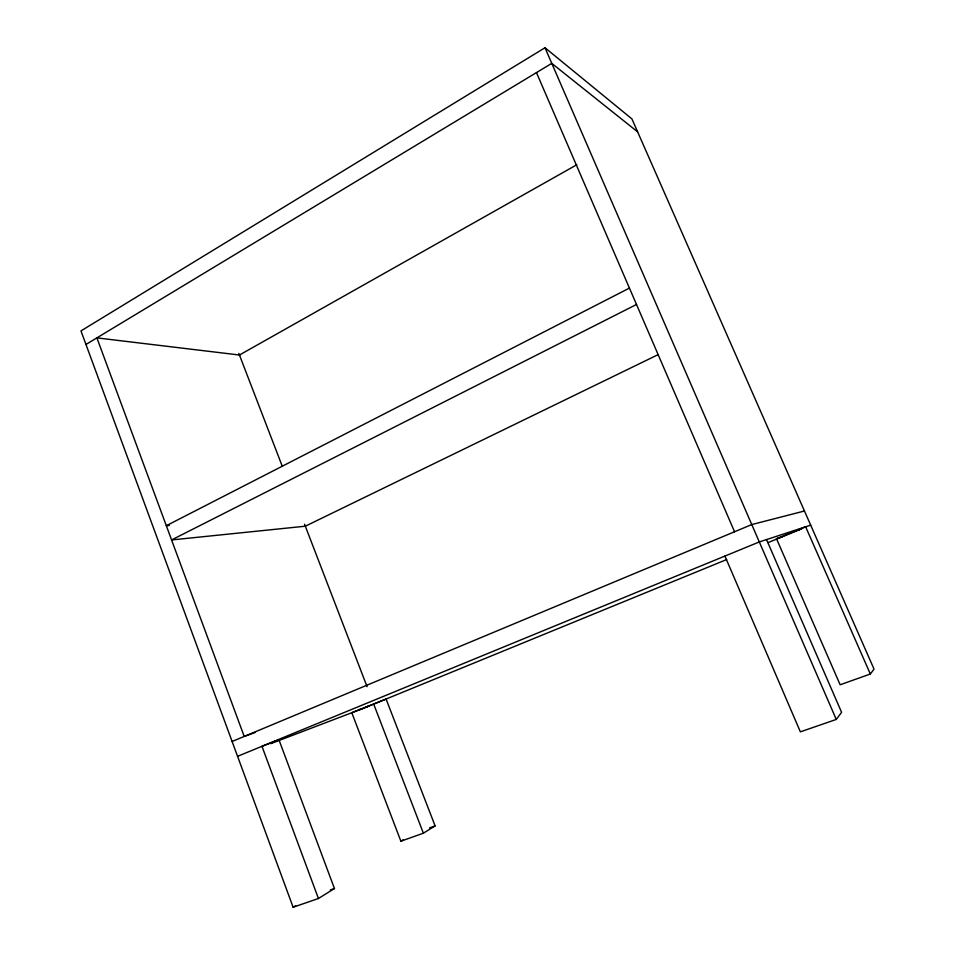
<?xml version="1.0" encoding="UTF-8"?>
<svg xmlns="http://www.w3.org/2000/svg" width="955" height="955" viewBox="0 0 955 955"><rect width="100%" height="100%" fill="white"/><g stroke="black" fill="none" stroke-linecap="round" stroke-linejoin="round"><path stroke-width="1.43" d="M724.917 556.073L800.362 731.852L836.27 719.437L841.594 712.335L766.531 539.587M870.339 674.015L805.65 526.802L776.511 538.739L840.137 684.771L870.339 674.015L874.028 669.097L631.924 118.909L545.007 47.75L80.972 330.908L293.125 907.25L318.433 898.5L334.453 888.532L278.956 739.827L261.957 746.297L318.433 898.5M423.375 833.202L435.098 825.908L386.095 699.048L351.798 712.728L400.885 841.212L423.375 833.202L373.584 703.799M293.125 907.25L295.656 905.698M400.885 841.212L403.296 839.732M85.962 344.469L551.775 63.364L637.618 131.862M239.454 355.021L576.856 164.726M629.429 288.088L166.313 525.716L169.274 525.465M636.496 304.478L171.578 539.945L305.325 526.205L658.114 354.639M797.795 530.12L799.956 529.261M800.839 529.07L801.687 528.76M368.152 706.306L365.299 707.464L365.908 707.201M232.113 741.486L751.764 524.57L804.456 511.009M237.568 756.324L759.309 541.939L810.688 525.155M270.957 743.109L278.956 739.827M799.299 529.488L800.982 528.807M801.746 528.688L800.183 529.13M726.707 559.546L364.607 707.834L270.707 743.67M768.011 542.631L801.173 529.058M366.016 707.154L367.603 706.545M799.263 529.548L797.855 530.109M255.427 732.401L244.205 736.436L96.897 337.879L239.789 355.057M429.559 827.889L435.098 825.908M330.299 889.976L334.453 888.532M776.511 538.739L782.133 536.853M545.007 47.75L836.27 719.437M536.471 72.604L734.55 531.756M238.834 353.398L282.119 465.885M304.561 524.211L367.078 686.693M358.913 709.887L361.993 708.658L358.913 709.887"/></g></svg>
